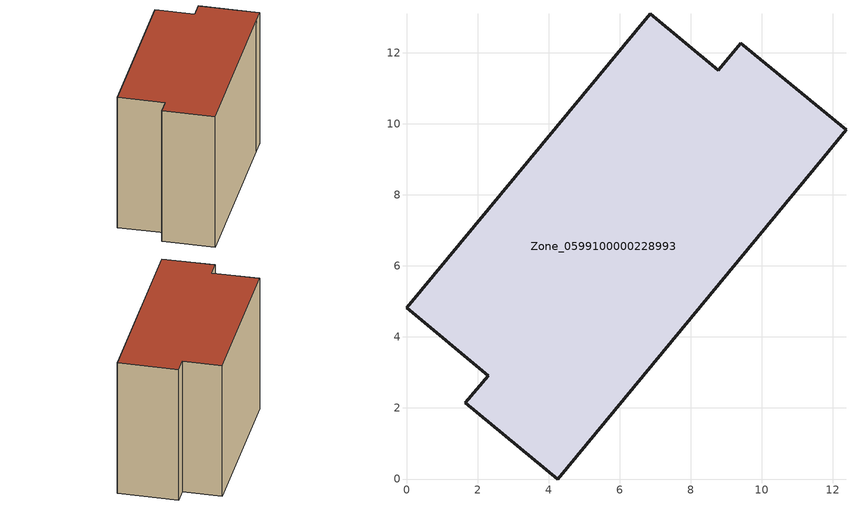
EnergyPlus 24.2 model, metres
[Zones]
Zone_0599100000228993
 floor ground (C_G): 8.77,11.5 9.41,12.27 12.37,9.83 11.74,9.05 4.25,0 1.66,2.14 2.3,2.91 0,4.82 6.86,13.09 z0
 wall outside (C_F): 2.3,2.91 1.66,2.14 4.25,0 11.74,9.05 12.37,9.83 9.41,12.27 8.77,11.5 6.86,13.09 0,4.82 2.3,2.91 z0:9.26
 roof outside (C_R): 6.86,13.09 0,4.82 2.3,2.91 1.66,2.14 4.25,0 11.74,9.05 12.37,9.83 9.41,12.27 8.77,11.5 z9.26
[BUILDING]
Pand.0599100000228993: North Axis=0; Terrain=City; Loads Convergence Tolerance Value=0.04; Temperature Convergence Tolerance Value=0.4; Solar Distribution=FullExterior; Maximum Number of Warmup Days=25; Minimum Number of Warmup Days=1
[Site:Location]
Rotterdam.The.Hague.AP_ZH_NLD Design_Conditions: Latitude=51.96; Longitude=4.45; Time Zone=1; Elevation=-4.5
[SITE:GROUNDTEMPERATURE:BUILDINGSURFACE]
18, 18, 18, 18, 18, 18, 18, 18, 18, 18, 18, 18
[MATERIAL] Thermal Absorptance=0.9; Solar Absorptance=0.7; Visible Absorptance=0.7
Name | Roughness | Thickness | Conductivity | Density | Specific Heat
G.TI.1946 | MediumSmooth | 0.15 | 1 | 540 | 1210
F.TI.1946 | Rough | 0.3 | 0.857143 | 1920 | 840
R.TI.1946 | MediumRough | 0.2 | 0.1 | 1500 | 1000
[CONSTRUCTION]
C_G: G.TI.1946
C_F: F.TI.1946
C_R: R.TI.1946
[ZONE]
Zone_0599100000228993: Type=1; Multiplier=1; Ceiling Height=Autocalculate; Volume=Autocalculate; Floor Area=autocalculate; Part of Total Floor Area=Yes
[ZONEINFILTRATION:DESIGNFLOWRATE]
Infil_Zone_0599100000228993: Zone or ZoneList or Space or SpaceList=Zone_0599100000228993; Schedule=AlwaysOn; Design Flow Rate Calculation Method=Flow/Area; Flow Rate per Floor Area=0.003; Constant Term Coefficient=1; Temperature Term Coefficient=0; Velocity Term Coefficient=0; Velocity Squared Term Coefficient=0
[HVACTEMPLATE:ZONE:IDEALLOADSAIRSYSTEM]
Zone_0599100000228993: Maximum Heating Supply Air Temperature=50; Minimum Cooling Supply Air Temperature=13; Maximum Heating Supply Air Humidity Ratio=0.0156; Minimum Cooling Supply Air Humidity Ratio=0.0077; Heating Limit=NoLimit; Cooling Limit=NoLimit; Dehumidification Control Type=ConstantSensibleHeatRatio; Cooling Sensible Heat Ratio=0.7; Dehumidification Setpoint=60; Humidification Control Type=None; Humidification Setpoint=30; Outdoor Air Method=None; Outdoor Air Flow Rate per Person=0.00944; Outdoor Air Flow Rate per Zone Floor Area=0; Outdoor Air Flow Rate per Zone=0; Demand Controlled Ventilation Type=None; Outdoor Air Economizer Type=NoEconomizer; Heat Recovery Type=None; Sensible Heat Recovery Effectiveness=0.7; Latent Heat Recovery Effectiveness=0.65
[ZONECONTROL:THERMOSTAT]
ThermostatControl_Zone_0599100000228993: Zone or ZoneList=Zone_0599100000228993; Control Type Schedule=DualSetpointControlType; Control 1=Thermostat_Zone_0599100000228993; Temperature Difference Between Cutout And Setpoint=0
[THERMOSTATSETPOINT:DUALSETPOINT]
Thermostat_Zone_0599100000228993: Heating Setpoint Temperature Schedule=HeatingSetpoint_Zone_0599100000228993; Cooling Setpoint Temperature Schedule=CoolingSetpoint_Zone_0599100000228993
[SCHEDULE:COMPACT]
HeatingSetpoint_Zone_0599100000228993: Through: 12/31, For: AllDays, Until: 24:00, 21
CoolingSetpoint_Zone_0599100000228993: Through: 12/31, For: AllDays, Until: 24:00, 24
DualSetpointControlType: Through: 12/31, For: AllDays, Until: 24:00, 4
AlwaysOn: Through: 12/31, For: AllDays, Until: 24:00, 1
